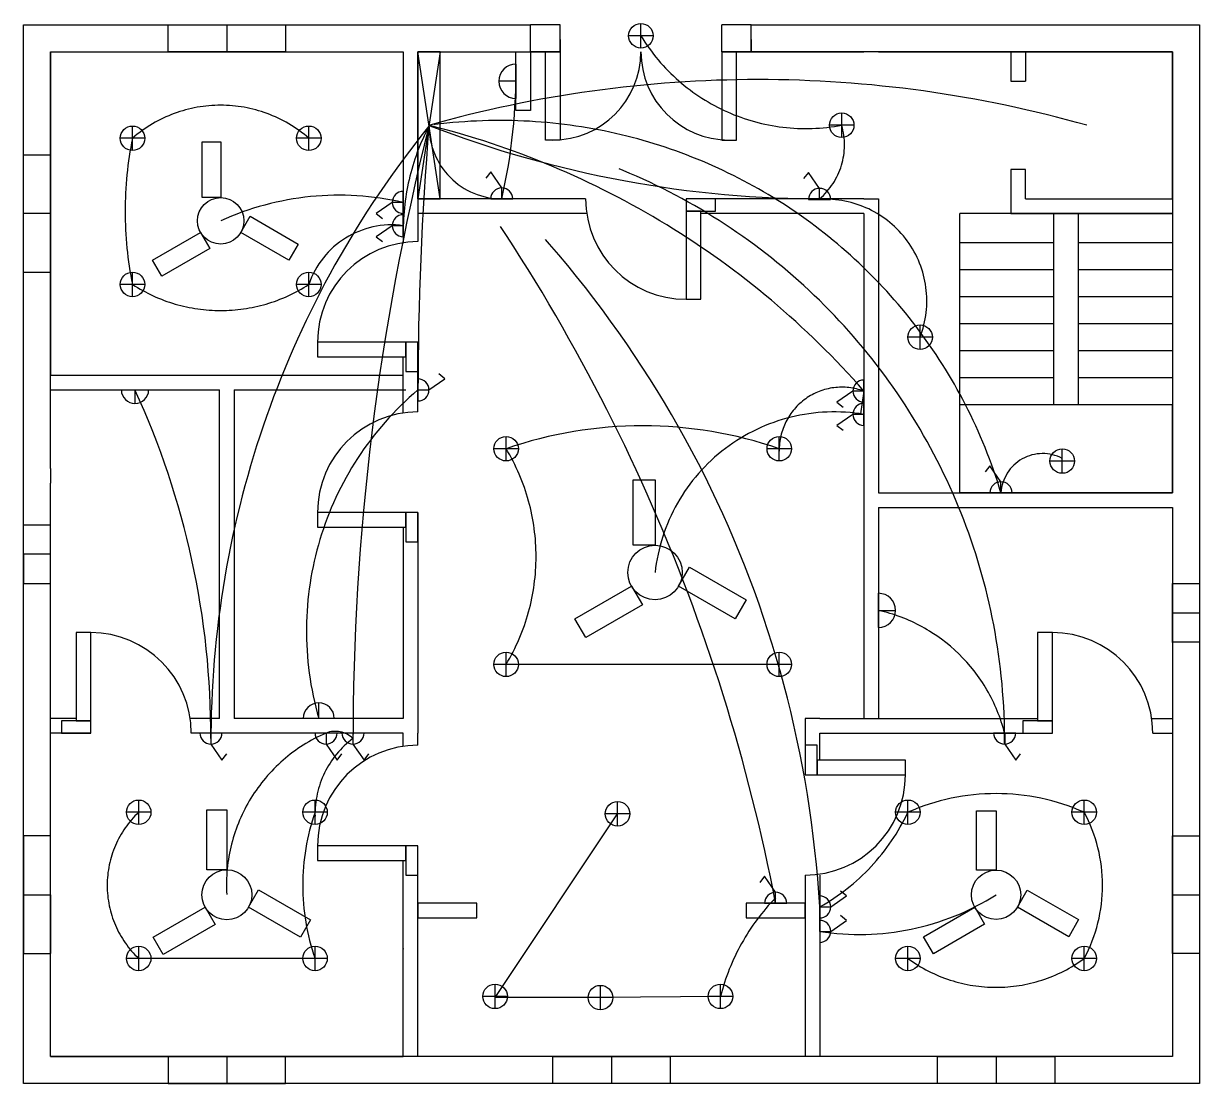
# Model space of a CAD drawing. Header units: inches. Extents: x 873 to 2018, y 638 to 1230.
# Drawn here: x 1538 to 2018, y 688.4 to 1121 of the extents above; entities that cross this region are included whole.
import ezdxf

# ---------------------------------------------------------------- set-up
doc = ezdxf.new("R2010")
doc.units = ezdxf.units.IN
doc.header["$MEASUREMENT"] = 0
doc.linetypes.add('ACAD_ISO03W100', pattern=[30, 12, -18])
for name, color, linetype in [('Layer1', 13, 'Continuous'), ('Layer3', 131, 'Continuous'), ('lift', 21, 'Continuous'), ('stair', 211, 'Continuous'), ('wire', 10, 'Continuous')]:
    doc.layers.add(name, color=color, linetype=linetype)
doc.layers.add('Layer2', color=7, linetype='Continuous', lineweight=25)
doc.layers.add('window', color=150, linetype='Continuous', lineweight=25)

# ---------------------------------------------------------------- blocks, each defined once
blk = doc.blocks.new('*U55')
at = {"layer": 'Layer3', "linetype": 'Continuous', "ltscale": 25}
blk.add_lwpolyline([(4.08, -12.24), (-4.08, -12.24), (-4.08, 12.24), (4.08, 12.24)], close=True, dxfattribs=at)
blk = doc.blocks.new('*U56')
at = {"layer": 'Layer3', "color": 0, "linetype": 'ByBlock', "lineweight": -2, "transparency": 16777216}
blk.add_blockref('*U55', (1824.15, 1525.33), dxfattribs=at)
for p, rotation in [((1849.69, 1495.21), 240), ((1810.84, 1488.15), 120)]:
    blk.add_blockref('*U55', p, dxfattribs=dict(at, rotation=rotation))
blk = doc.blocks.new('*U57')
at = {"layer": 'Layer3', "linetype": 'Continuous', "ltscale": 25}
blk.add_lwpolyline([(4.03, -12.08), (-4.03, -12.08), (-4.03, 12.08), (4.03, 12.08)], close=True, dxfattribs=at)
blk = doc.blocks.new('*U58')
at = {"layer": 'Layer3', "color": 0, "linetype": 'ByBlock', "lineweight": -2, "transparency": 16777216}
blk.add_blockref('*U57', (1800.69, 1505.72), dxfattribs=at)
for p, rotation in [((1825.91, 1475.99), 240), ((1787.56, 1469.01), 120)]:
    blk.add_blockref('*U57', p, dxfattribs=dict(at, rotation=rotation))
blk = doc.blocks.new('*U59')
at = {"layer": 'Layer3', "linetype": 'Continuous', "ltscale": 25}
blk.add_lwpolyline([(3.79, -11.36), (-3.79, -11.36), (-3.79, 11.36), (3.79, 11.36)], close=True, dxfattribs=at)
blk = doc.blocks.new('*U60')
at = {"layer": 'Layer3', "color": 0, "linetype": 'ByBlock', "lineweight": -2, "transparency": 16777216}
blk.add_blockref('*U59', (1693.78, 1416.32), dxfattribs=at)
for p, rotation in [((1717.5, 1388.35), 240), ((1681.42, 1381.79), 120)]:
    blk.add_blockref('*U59', p, dxfattribs=dict(at, rotation=rotation))
blk = doc.blocks.new('*U61')
at = {"layer": 'Layer3', "linetype": 'Continuous', "ltscale": 25}
blk.add_lwpolyline([(4.44, -13.33), (-4.44, -13.33), (-4.44, 13.33), (4.44, 13.33)], close=True, dxfattribs=at)
blk = doc.blocks.new('*U62')
at = {"layer": 'Layer3', "color": 0, "linetype": 'ByBlock', "lineweight": -2, "transparency": 16777216}
blk.add_blockref('*U61', (1987.4, 1661.84), dxfattribs=at)
for p, rotation in [((2015.23, 1629.03), 240), ((1972.9, 1621.33), 120)]:
    blk.add_blockref('*U61', p, dxfattribs=dict(at, rotation=rotation))

msp = doc.modelspace()

# ---------------------------------------------------------------- linework, layer by layer
at = {"layer": 'Layer1', "linetype": 'Continuous'}
for p, q in [((1745.04, 1109.41), (1745.04, 1120.41)), ((1757.04, 1120.41), (1745.04, 1120.41)), ((1757.04, 1109.41), (1757.04, 1120.41)), ((1823.04, 1109.41), (1823.04, 1120.41)), ((1835.04, 1120.41), (1823.04, 1120.41)), ((1835.04, 1109.41), (1835.04, 1120.41)), ((1757.04, 1109.41), (1745.04, 1109.41)), ((1835.04, 1109.41), (1823.04, 1109.41)), ((1820.48, 1049.41), (1808.48, 1049.41)), ((1699.04, 978.95), (1699.04, 990.95)), ((1699.04, 909.45), (1699.04, 921.45)), ((1553.48, 831.41), (1565.48, 831.41)), ((1945.98, 831.41), (1957.98, 831.41)), ((1857.04, 826.41), (1857.04, 814.41)), ((1699.04, 773.45), (1699.04, 785.45))]:
    msp.add_line(p, q, dxfattribs=at)
for points in [[(1757.04, 1114.41), (1757.04, 1109.41), (1745.04, 1109.41), (1745.04, 1114.41)], [(1835.04, 1114.41), (1835.04, 1109.41), (1823.04, 1109.41), (1823.04, 1114.41)], [(1808.48, 1049.41), (1808.48, 1044.41), (1820.48, 1044.41), (1820.48, 1049.41)], [(1699.04, 990.95), (1694.04, 990.95), (1694.04, 978.95), (1699.04, 978.95)], [(1699.04, 921.45), (1694.04, 921.45), (1694.04, 909.45), (1699.04, 909.45)], [(1565.48, 831.41), (1565.48, 836.41), (1553.48, 836.41), (1553.48, 831.41)], [(1957.98, 831.41), (1957.98, 836.41), (1945.98, 836.41), (1945.98, 831.41)], [(1857.04, 814.41), (1862.04, 814.41), (1862.04, 826.41), (1857.04, 826.41)], [(1699.04, 785.45), (1694.04, 785.45), (1694.04, 773.45), (1699.04, 773.45)]]:
    msp.add_lwpolyline(points, dxfattribs=at)
for points in [[(1757.04, 1073.41), (1751.04, 1073.41), (1751.04, 1109.41), (1757.04, 1109.41)], [(1823.04, 1073.41), (1829.04, 1073.41), (1829.04, 1109.41), (1823.04, 1109.41)], [(1808.48, 1008.41), (1814.48, 1008.41), (1814.48, 1044.41), (1808.48, 1044.41)], [(1658.04, 990.95), (1658.04, 984.95), (1694.04, 984.95), (1694.04, 990.95)], [(1658.04, 921.45), (1658.04, 915.45), (1694.04, 915.45), (1694.04, 921.45)], [(1565.48, 872.41), (1559.48, 872.41), (1559.48, 836.41), (1565.48, 836.41)], [(1957.98, 872.41), (1951.98, 872.41), (1951.98, 836.41), (1957.98, 836.41)], [(1898.04, 814.41), (1898.04, 820.41), (1862.04, 820.41), (1862.04, 814.41)], [(1658.04, 785.45), (1658.04, 779.45), (1694.04, 779.45), (1694.04, 785.45)]]:
    msp.add_lwpolyline(points, close=True, dxfattribs=at)
for centre, radius, start, end in [((1754.04, 1109.41), 36, 270, 0), ((1826.04, 1109.41), 36, 180, 270), ((1808.48, 1049.41), 41, 180, 270), ((1699.04, 990.95), 41, 90, 180), ((1699.04, 921.45), 41, 90, 180), ((1565.48, 831.41), 41, 0, 90), ((1957.98, 831.41), 41, 0, 90), ((1699.04, 785.45), 41, 90, 180), ((1857.04, 814.41), 41, 270, 0)]:
    msp.add_arc(centre, radius, start, end, dxfattribs=at)
at = {"layer": 'Layer2', "linetype": 'Continuous'}
for p, q in [((1549.04, 1109.41), (1549.04, 977.41)), ((1693.04, 1109.41), (1693.04, 1031.51)), ((1699.04, 1049.41), (1699.04, 1109.41)), ((1739.04, 1085.41), (1739.04, 1109.41)), ((1745.04, 1109.41), (1745.04, 1085.41)), ((1881.04, 1109.41), (1827.04, 1109.41)), ((1887.04, 1109.41), (1881.04, 1109.41)), ((2007.04, 1109.41), (1887.04, 1109.41)), ((2007.04, 1109.41), (1887.04, 1109.41)), ((1745.04, 1085.41), (1739.04, 1085.41)), ((1767.48, 1049.41), (1699.04, 1049.41)), ((1699.04, 1049.41), (1699.04, 1031.95)), ((1881.04, 1049.41), (1820.48, 1049.41)), ((1881.04, 1049.41), (1887.04, 1049.41)), ((1887.04, 1049.41), (1887.04, 929.41)), ((1767.92, 1043.41), (1699.04, 1043.41)), ((1881.04, 1043.41), (1814.48, 1043.41)), ((1881.04, 1043.41), (1881.04, 929.41)), ((1693.04, 962.01), (1693.04, 984.95)), ((1549.04, 977.41), (1693.04, 977.41)), ((1699.04, 962.45), (1699.04, 978.95)), ((1549.04, 971.41), (1618.04, 971.41)), ((1618.04, 837.41), (1618.04, 971.41)), ((1624.04, 971.41), (1694.04, 971.41)), ((1624.04, 971.41), (1624.04, 837.41)), ((1549.04, 939.41), (1549.04, 933.41)), ((1549.04, 837.41), (1549.04, 933.41)), ((1881.04, 929.41), (1881.04, 923.41)), ((1887.04, 929.41), (2007.04, 929.41)), ((1881.04, 923.41), (1881.04, 837.41)), ((1887.04, 923.41), (2007.04, 923.41)), ((1887.04, 923.41), (1887.04, 837.41)), ((1699.04, 921.45), (1699.04, 837.41)), ((1693.04, 915.45), (1693.04, 837.41)), ((1559.48, 837.41), (1549.04, 837.41)), ((1618.04, 837.41), (1606.04, 837.41)), ((1693.04, 837.41), (1624.04, 837.41)), ((1699.04, 837.41), (1699.04, 831.41)), ((1863.04, 837.41), (1857.04, 837.41)), ((1857.04, 837.41), (1857.04, 831.41)), ((1863.04, 837.41), (1951.98, 837.41)), ((1998.54, 837.41), (2007.04, 837.41)), ((1565.48, 831.41), (1549.04, 831.41)), ((1693.04, 831.41), (1606.48, 831.41)), ((1693.04, 826.01), (1693.04, 831.41)), ((1699.04, 826.41), (1699.04, 831.41)), ((1857.04, 831.41), (1857.04, 826.41)), ((1863.04, 820.41), (1863.04, 831.41)), ((1863.04, 831.41), (1957.98, 831.41)), ((1998.98, 831.41), (2007.04, 831.41)), ((1699.04, 699.41), (1699.04, 785.45)), ((1699.04, 699.41), (1699.04, 785.45)), ((1693.04, 699.41), (1693.04, 779.45)), ((1857.04, 773.41), (1857.04, 699.41)), ((1863.04, 773.41), (1863.04, 699.41)), ((1549.04, 699.41), (1693.04, 699.41)), ((2007.04, 699.41), (1863.04, 699.41))]:
    msp.add_line(p, q, dxfattribs=at)
for points in [[(1835.04, 1120.41), (2018.04, 1120.41), (2018.04, 688.41), (1538.04, 688.41), (1538.04, 1120.41), (1745.04, 1120.41)], [(1549.04, 939.41), (1549.04, 1109.41), (1693.04, 1109.41)], [(1699.04, 1109.41), (1757.04, 1109.41)], [(1823.04, 1109.41), (1881.04, 1109.41)], [(1887.04, 1109.41), (2007.04, 1109.41), (2007.04, 929.41)], [(2007.04, 923.41), (2007.04, 699.41), (1549.04, 699.41), (1549.04, 933.41)]]:
    msp.add_lwpolyline(points, dxfattribs=at)
for points in [[(1723.04, 761.95), (1699.04, 761.95), (1699.04, 755.95), (1723.04, 755.95)], [(1857.04, 761.95), (1833.04, 761.95), (1833.04, 755.95), (1857.04, 755.95)]]:
    msp.add_lwpolyline(points, close=True, dxfattribs=at)
at = {"layer": 'Layer3', "linetype": 'Continuous', "ltscale": 25}
for p, q in [((1790.02, 1110.95), (1790.02, 1120.95)), ((1795.02, 1115.95), (1785.02, 1115.95)), ((1708.04, 1109.41), (1699.04, 1049.41)), ((1708.04, 1049.41), (1699.04, 1109.41)), ((1739.04, 1104.43), (1739.04, 1090.39)), ((1739.04, 1097.41), (1732.02, 1097.41)), ((1872.02, 1074.45), (1872.02, 1084.45)), ((1582.52, 1069.13), (1582.52, 1079.13)), ((1654.49, 1069.13), (1654.49, 1079.13)), ((1877.02, 1079.45), (1867.02, 1079.45)), ((1587.52, 1074.13), (1577.52, 1074.13)), ((1659.49, 1074.13), (1649.49, 1074.13)), ((1728.76, 1060.41), (1726.76, 1057.91)), ((1733.26, 1053.91), (1728.76, 1060.41)), ((1858.47, 1060.19), (1856.47, 1057.69)), ((1862.97, 1053.69), (1858.47, 1060.19)), ((1693.04, 1043.45), (1693.04, 1052.45)), ((1733.26, 1049.41), (1733.26, 1053.91)), ((1862.97, 1049.19), (1862.97, 1053.69)), ((1688.54, 1047.95), (1682.04, 1043.45)), ((1693.04, 1047.95), (1688.54, 1047.95)), ((1728.76, 1049.41), (1737.76, 1049.41)), ((1858.47, 1049.19), (1867.47, 1049.19)), ((1682.04, 1043.45), (1684.54, 1041.45)), ((1693.04, 1033.95), (1693.04, 1042.95)), ((1688.54, 1038.45), (1682.04, 1033.95)), ((1693.04, 1038.45), (1688.54, 1038.45)), ((1682.04, 1033.95), (1684.54, 1031.95)), ((1582.52, 1009.48), (1582.52, 1019.48)), ((1654.49, 1009.48), (1654.49, 1019.48)), ((1587.52, 1014.48), (1577.52, 1014.48)), ((1659.49, 1014.48), (1649.49, 1014.48)), ((1904.02, 987.95), (1904.02, 997.95)), ((1909.02, 992.95), (1899.02, 992.95)), ((1699.04, 975.95), (1699.04, 966.95)), ((1703.54, 971.45), (1710.04, 975.95)), ((1710.04, 975.95), (1707.54, 977.95)), ((1881.04, 966.45), (1881.04, 975.45)), ((1577.98, 971.41), (1589.1, 971.41)), ((1583.54, 971.41), (1583.54, 965.85)), ((1699.04, 971.45), (1703.54, 971.45)), ((1876.54, 970.95), (1870.04, 966.45)), ((1881.04, 970.95), (1876.54, 970.95)), ((1870.04, 966.45), (1872.54, 964.45)), ((1881.04, 956.95), (1881.04, 965.95)), ((1876.54, 961.45), (1870.04, 956.95)), ((1881.04, 961.45), (1876.54, 961.45)), ((1870.04, 956.95), (1872.54, 954.95)), ((1735.02, 942.45), (1735.02, 952.45)), ((1846.52, 942.45), (1846.52, 952.45)), ((1740.02, 947.45), (1730.02, 947.45)), ((1851.52, 947.45), (1841.52, 947.45)), ((1962.02, 937.41), (1962.02, 947.41)), ((1967.02, 942.41), (1957.02, 942.41)), ((1932.52, 940.45), (1930.52, 937.95)), ((1937.02, 933.95), (1932.52, 940.45)), ((1937.02, 929.45), (1937.02, 933.95)), ((1932.52, 929.45), (1941.52, 929.45)), ((1887.04, 874.48), (1887.04, 888.43)), ((1887.04, 881.45), (1894.02, 881.45)), ((1735.02, 854.45), (1735.02, 864.45)), ((1846.52, 854.45), (1846.52, 864.45)), ((1740.02, 859.45), (1730.02, 859.45)), ((1851.52, 859.45), (1841.52, 859.45)), ((1658.54, 837.41), (1658.54, 843.72)), ((1664.85, 837.41), (1652.22, 837.41)), ((1619.02, 831.41), (1610.02, 831.41)), ((1614.52, 831.41), (1614.52, 826.91)), ((1666.02, 831.41), (1657.02, 831.41)), ((1661.52, 831.41), (1661.52, 826.91)), ((1677.02, 831.41), (1668.02, 831.41)), ((1672.52, 831.41), (1672.52, 826.91)), ((1943.02, 831.41), (1934.02, 831.41)), ((1938.52, 831.41), (1938.52, 826.91)), ((1614.52, 826.91), (1619.02, 820.41)), ((1661.52, 826.91), (1666.02, 820.41)), ((1672.52, 826.91), (1677.02, 820.41)), ((1938.52, 826.91), (1943.02, 820.41)), ((1619.02, 820.41), (1621.02, 822.91)), ((1666.02, 820.41), (1668.02, 822.91)), ((1677.02, 820.41), (1679.02, 822.91)), ((1943.02, 820.41), (1945.02, 822.91)), ((1585.04, 794.08), (1585.04, 804.08)), ((1657.02, 794.08), (1657.02, 804.08)), ((1780.52, 793.45), (1780.52, 803.45)), ((1899.02, 794.08), (1899.02, 804.08)), ((1970.99, 794.08), (1970.99, 804.08)), ((1590.04, 799.08), (1580.04, 799.08)), ((1662.02, 799.08), (1652.02, 799.08)), ((1785.52, 798.45), (1775.52, 798.45)), ((1904.02, 799.08), (1894.02, 799.08)), ((1975.99, 799.08), (1965.99, 799.08)), ((1840.54, 772.95), (1838.54, 770.45)), ((1845.04, 766.45), (1840.54, 772.95)), ((1845.04, 761.95), (1845.04, 766.45)), ((1863.02, 764.95), (1863.02, 755.95)), ((1867.52, 760.45), (1874.02, 764.95)), ((1874.02, 764.95), (1871.52, 766.95)), ((1840.54, 761.95), (1849.54, 761.95)), ((1863.02, 760.45), (1867.52, 760.45)), ((1863.02, 754.95), (1863.02, 745.95)), ((1867.52, 750.45), (1874.02, 754.95)), ((1874.02, 754.95), (1871.52, 756.95)), ((1863.02, 750.45), (1867.52, 750.45)), ((1585.04, 734.43), (1585.04, 744.43)), ((1657.02, 734.43), (1657.02, 744.43)), ((1899.02, 734.43), (1899.02, 744.43)), ((1970.99, 734.43), (1970.99, 744.43)), ((1590.04, 739.43), (1580.04, 739.43)), ((1662.02, 739.43), (1652.02, 739.43)), ((1904.02, 739.43), (1894.02, 739.43)), ((1975.99, 739.43), (1965.99, 739.43)), ((1730.52, 718.95), (1730.52, 728.95)), ((1773.52, 718.45), (1773.52, 728.45)), ((1822.52, 718.95), (1822.52, 728.95)), ((1735.52, 723.95), (1725.52, 723.95)), ((1778.52, 723.45), (1768.52, 723.45)), ((1827.52, 723.95), (1817.52, 723.95))]:
    msp.add_line(p, q, dxfattribs=at)
msp.add_lwpolyline([(1699.04, 1049.41), (1708.04, 1049.41), (1708.04, 1109.41), (1699.04, 1109.41)], close=True, dxfattribs=at)
for centre, radius in [((1790.02, 1115.95), 5), ((1872.02, 1079.45), 5), ((1582.52, 1074.13), 5), ((1654.49, 1074.13), 5), ((1618.52, 1040.45), 9.47), ((1582.52, 1014.48), 5), ((1654.49, 1014.48), 5), ((1904.02, 992.95), 5), ((1735.02, 947.45), 5), ((1846.52, 947.45), 5), ((1962.02, 942.41), 5), ((1795.82, 896.92), 11.11), ((1735.02, 859.45), 5), ((1846.52, 859.45), 5), ((1585.04, 799.08), 5), ((1657.02, 799.08), 5), ((1780.52, 798.45), 5), ((1899.02, 799.08), 5), ((1970.99, 799.08), 5), ((1621.04, 765.41), 10.2), ((1935.02, 765.41), 10.06), ((1585.04, 739.43), 5), ((1657.02, 739.43), 5), ((1899.02, 739.43), 5), ((1970.99, 739.43), 5), ((1730.52, 723.95), 5), ((1773.52, 723.45), 5), ((1822.52, 723.95), 5)]:
    msp.add_circle(centre, radius, dxfattribs=at)
for centre, radius, start, end in [((1739.04, 1097.41), 7.02, 90, 270), ((1693.04, 1047.95), 4.5, 90, 270), ((1733.26, 1049.41), 4.5, 0, 180), ((1862.97, 1049.19), 4.5, 0, 180), ((1693.04, 1038.45), 4.5, 90, 270), ((1699.04, 971.45), 4.5, 270, 90), ((1881.04, 970.95), 4.5, 90, 270), ((1583.54, 971.41), 5.56, 180, 0), ((1881.04, 961.45), 4.5, 90, 270), ((1937.02, 929.45), 4.5, 0, 180), ((1887.04, 881.45), 6.98, 270, 90), ((1658.54, 837.41), 6.32, 0, 180), ((1614.52, 831.41), 4.5, 180, 0), ((1661.52, 831.41), 4.5, 180, 0), ((1672.52, 831.41), 4.5, 180, 0), ((1938.52, 831.41), 4.5, 180, 0), ((1845.04, 761.95), 4.5, 0, 180), ((1863.02, 760.45), 4.5, 270, 90), ((1863.02, 750.45), 4.5, 270, 90)]:
    msp.add_arc(centre, radius, start, end, dxfattribs=at)
at = {"layer": 'Layer3', "linetype": 'Continuous'}
msp.add_point((1693.04, 743.41), dxfattribs=at)
msp.add_point((1693.04, 743.41), dxfattribs=at)
at = {"layer": 'lift', "linetype": 'Continuous'}
for p, q in [((1941.04, 1109.41), (1941.04, 1097.45)), ((1947.04, 1109.41), (1947.04, 1097.41)), ((1941.04, 1097.45), (1947.04, 1097.45)), ((1947.04, 1061.41), (1941.04, 1061.41)), ((1947.04, 1049.41), (1947.04, 1061.41))]:
    msp.add_line(p, q, dxfattribs=at)
for points in [[(1941.04, 1109.41), (1941.04, 1097.45)], [(1947.04, 1049.41), (2007.04, 1049.41), (2007.04, 1109.41), (1947.04, 1109.41)], [(1941.04, 1061.41), (1941.04, 1043.41), (2007.04, 1043.41)]]:
    msp.add_lwpolyline(points, dxfattribs=at)
at = {"layer": 'stair', "linetype": 'Continuous'}
for p, q in [((1920.24, 929.41), (1920.24, 1043.41)), ((2007.04, 1043.41), (1920.24, 1043.41)), ((1958.64, 965.41), (1958.64, 1043.41)), ((1968.64, 965.41), (1968.64, 1043.41)), ((1958.64, 1031.41), (1920.24, 1031.41)), ((2007.04, 1031.41), (1968.64, 1031.41)), ((1958.64, 1020.41), (1920.24, 1020.41)), ((2007.04, 1020.41), (1968.64, 1020.41)), ((1958.64, 1009.41), (1920.24, 1009.41)), ((2007.04, 1009.41), (1968.64, 1009.41)), ((1958.64, 998.41), (1920.24, 998.41)), ((2007.04, 998.41), (1968.64, 998.41)), ((1958.64, 987.41), (1920.24, 987.41)), ((2007.04, 987.41), (1968.64, 987.41)), ((1958.64, 976.41), (1920.24, 976.41)), ((2007.04, 976.41), (1968.64, 976.41)), ((2007.04, 965.41), (1920.24, 965.41)), ((2007.04, 929.41), (2007.04, 965.41)), ((1958.64, 929.41), (1920.24, 929.41)), ((1968.64, 929.41), (1958.64, 929.41)), ((2007.04, 929.41), (1968.64, 929.41))]:
    msp.add_line(p, q, dxfattribs=at)
at = {"layer": 'window', "linetype": 'Continuous'}
for p, q in [((1597.04, 1109.41), (1597.04, 1120.41)), ((1597.04, 1120.41), (1645.04, 1120.41)), ((1621.04, 1120.41), (1621.04, 1109.41)), ((1645.04, 1120.41), (1645.04, 1109.41)), ((1645.04, 1109.41), (1597.04, 1109.41)), ((1621.04, 1109.41), (1597.04, 1109.41)), ((1538.04, 1019.41), (1538.04, 1067.41)), ((1538.04, 1067.41), (1549.04, 1067.41)), ((1549.04, 1067.41), (1549.04, 1019.41)), ((1549.04, 1043.41), (1538.04, 1043.41)), ((1549.04, 1043.41), (1549.04, 1019.41)), ((1549.04, 1019.41), (1538.04, 1019.41)), ((1538.04, 904.41), (1538.04, 916.41)), ((1538.04, 916.41), (1549.04, 916.41)), ((1549.04, 892.41), (1549.04, 916.41)), ((1549.04, 904.41), (1538.04, 904.41)), ((1538.04, 904.41), (1538.04, 892.41)), ((1538.04, 892.41), (1549.04, 892.41)), ((2007.04, 868.45), (2007.04, 892.41)), ((2007.04, 868.41), (2007.04, 892.41)), ((2007.04, 892.41), (2018.04, 892.41)), ((2018.04, 892.41), (2018.04, 868.45)), ((2007.04, 880.41), (2018.04, 880.43)), ((2007.04, 880.41), (2007.04, 868.41)), ((2018.04, 868.45), (2007.04, 868.45)), ((1549.04, 789.41), (1538.04, 789.41)), ((1538.04, 789.41), (1538.04, 741.41)), ((1549.04, 741.41), (1549.04, 789.41)), ((1549.04, 741.41), (1549.04, 789.41)), ((2007.04, 789.41), (2007.04, 765.41)), ((2007.04, 765.41), (2007.04, 789.41)), ((2007.04, 789.41), (2018.04, 789.41)), ((2018.04, 789.41), (2018.04, 765.41)), ((1538.04, 765.41), (1549.04, 765.41)), ((1549.04, 765.41), (1549.04, 741.41)), ((2007.04, 765.41), (2018.04, 765.41)), ((2007.04, 741.41), (2007.04, 765.41)), ((2018.04, 765.41), (2018.04, 741.41)), ((1538.04, 741.41), (1549.04, 741.41)), ((2018.04, 741.41), (2007.04, 741.41)), ((1621.04, 699.41), (1597.04, 699.41)), ((1597.04, 699.41), (1597.04, 688.41)), ((1645.04, 699.41), (1621.04, 699.41)), ((1621.04, 699.41), (1621.04, 688.41)), ((1645.04, 688.41), (1645.04, 699.41)), ((1802.04, 699.41), (1754.04, 699.41)), ((1754.04, 688.41), (1754.04, 699.41)), ((1754.04, 699.41), (1802.04, 699.41)), ((1778.04, 699.41), (1778.04, 688.41)), ((1802.04, 699.41), (1802.04, 688.41)), ((1911.04, 688.41), (1911.04, 699.41)), ((1911.04, 699.41), (1935.04, 699.41)), ((1935.04, 699.41), (1935.04, 688.41)), ((1935.04, 699.41), (1959.04, 699.41)), ((1959.04, 699.41), (1959.04, 688.41)), ((1597.04, 688.41), (1645.04, 688.41)), ((1778.04, 688.41), (1754.04, 688.41)), ((1802.04, 688.41), (1778.04, 688.41)), ((1935.04, 688.41), (1911.04, 688.41)), ((1959.04, 688.41), (1935.04, 688.41))]:
    msp.add_line(p, q, dxfattribs=at)
at = {"layer": 'wire', "linetype": 'ACAD_ISO03W100', "ltscale": 25}
msp.add_line((1881.04, 970.95), (1879.67, 961.67), dxfattribs=at)
for points in [[(1846.52, 859.45), (1735.02, 859.45)], [(1822.52, 723.95), (1773.52, 723.45), (1730.52, 723.45), (1780.52, 798.45)], [(1863.02, 750.45), (1863.02, 760.45)]]:
    msp.add_lwpolyline(points, dxfattribs=at)
for centre, radius, start, end in [((1857.38, 1156.93), 78.84, 211.3097, 280.7006), ((1507.67, 1100.92), 231.39, 347.1376, 0.8693), ((1618.51, 1032.81), 54.8, 48.9444, 131.0556), ((1844.17, 1071.45), 28.97, 310.4483, 16.0303), ((1728.49, 1044.3), 148.99, 168.4527, 191.5473), ((1666.94, 933.34), 117.55, 77.1687, 114.3246), ((1865.27, 1007.78), 41.48, 339.0645, 93.1869), ((1688.36, 1003.02), 35.75, 82.4786, 161.3138), ((1618.51, 1069.99), 66.16, 237.0461, 302.9539), ((1277.59, 830.28), 336.92, 359.8087, 24.7628), ((1782.52, 873.09), 129.01, 130.3206, 196.0567), ((1872.12, 946.95), 25.6, 69.6079, 181.1189), ((1868.93, 888.91), 73.55, 80.5249, 173.7489), ((1790.77, 785.57), 171.21, 70.9968, 109.0032), ((1661.99, 903.45), 85.26, 328.9311, 31.0689), ((1954.02, 928.42), 17.03, 61.9841, 176.5136), ((1871.84, 814.35), 68.81, 14.356, 77.2382), ((1688.3, 769.55), 67.41, 113.4145, 183.4801), ((1665.27, 821.72), 10.39, 45.719, 111.1607), ((1695.53, 798.27), 38.52, 126.6833, 181.2087), ((1935.01, 717.82), 88.87, 66.1117, 113.8883), ((1613.21, 769.25), 41.03, 133.3701, 226.6299), ((1742.76, 769.25), 90.78, 160.821, 199.179), ((1820.6, 836.05), 86.7, 299.3083, 334.7552), ((1915.2, 769.25), 63.27, 331.8759, 28.1241), ((1909.24, 701.85), 89.5, 135.8395, 165.7029), ((1879.19, 853.39), 104.2, 261.0706, 302.3956), ((1621.03, -58540226.3), 58540965.73, 89.9999647763, 90.0000372023), ((1935.01, 788.56), 60.9, 233.7773, 306.2227)]:
    msp.add_arc(centre, radius, start, end, dxfattribs=at)
at = {"layer": 'wire', "color": 61, "linetype": 'ACAD_ISO03W100', "ltscale": 25, "true_color": 0xe5e878}
msp.add_arc((1837.86, 605.52), 492.55, 74.1945, 105.8252, dxfattribs=at)
at = {"layer": 'wire', "color": 52, "linetype": 'ACAD_ISO03W100', "ltscale": 25, "true_color": 0xc8c92d}
for centre, radius, start, end in [((1732.45, 867.68), 213.69, 16.8032, 97.7748), ((2013.04, 828.03), 398.52, 140.9653, 180.1617), ((2705.22, 828.03), 1032.71, 165.93405, 180.06242), ((1096.34, 618.5), 762.31, 10.84685, 37.20147), ((1686.57, 828.03), 251.95, 359.7442, 86.1388), ((1864.27, 1494.94), 445.54, 248.8536, 270.1607), ((1411.92, 734.25), 451.86, 3.3247, 49.8058), ((1619.35, 742.15), 347.61, 41.165, 75.9846)]:
    msp.add_arc(centre, radius, start, end, dxfattribs=at)
at = {"layer": 'wire', "linetype": 'ACAD_ISO03W100', "lineweight": 25, "ltscale": 25}
msp.add_arc((1785.84, 1036.2), 92.83, 152.4567, 181.3889, dxfattribs=at)
at = {"layer": 'wire', "color": 52, "linetype": 'ACAD_ISO03W100', "lineweight": 25, "ltscale": 25, "true_color": 0xc8c92d}
msp.add_arc((2998.86, 971.08), 1299.82, 175.23166, 180.01653, dxfattribs=at)
at = {"layer": 'wire', "color": 52, "linetype": 'ACAD_ISO03W100', "lineweight": 25, "ltscale": 75, "true_color": 0xc8c92d}
msp.add_arc((1733.26, 1079.13), 29.72, 179.4634, 270, dxfattribs=at)

# ---------------------------------------------------------------- block references
at = {"layer": 'Layer3', "linetype": 'Continuous'}
for name, p in [('*U60', (-79.05, -355.03)), ('*U62', (-196.03, -740.48)), ('*U56', (-207.19, -737.49)), ('*U58', (130.3, -718.16))]:
    msp.add_blockref(name, p, dxfattribs=at)

doc.saveas('drawing.dxf')
